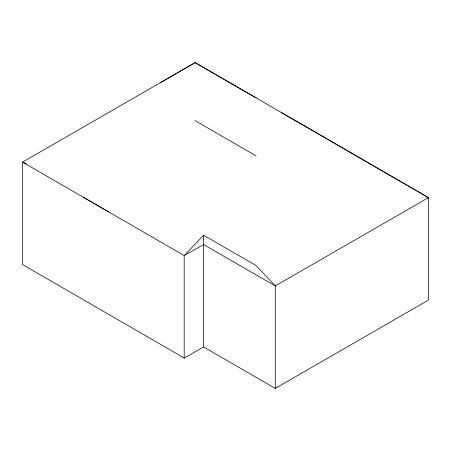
<?xml version="1.0" encoding="UTF-8"?>
<svg xmlns="http://www.w3.org/2000/svg" width="451" height="451" viewBox="0 0 451 451"><rect width="100%" height="100%" fill="white"/><g stroke="black" fill="none" stroke-linecap="round" stroke-linejoin="round"><path stroke-width="0.68" d="M275.273 388.373L275.273 285.923L255.971 265.459L203.604 235.247L184.194 255.593L184.194 358.038L203.604 346.994L275.273 388.373L428.45 300.095L428.45 197.645L281.266 112.451M160.624 82.516L195.142 62.627L428.45 197.645L275.273 285.923L203.604 244.543L184.194 255.593L22.55 162.112L195.142 62.627L256.23 97.963M427.069 197.933L428.45 197.645L427.943 197.459M427.046 197.521L428.45 197.645M26.389 163.86L22.55 162.112L22.55 264.557L184.194 358.038M194.995 120.569L256.078 155.899M83.627 197.425L108.691 211.931M203.604 235.247L203.604 346.994"/></g></svg>
